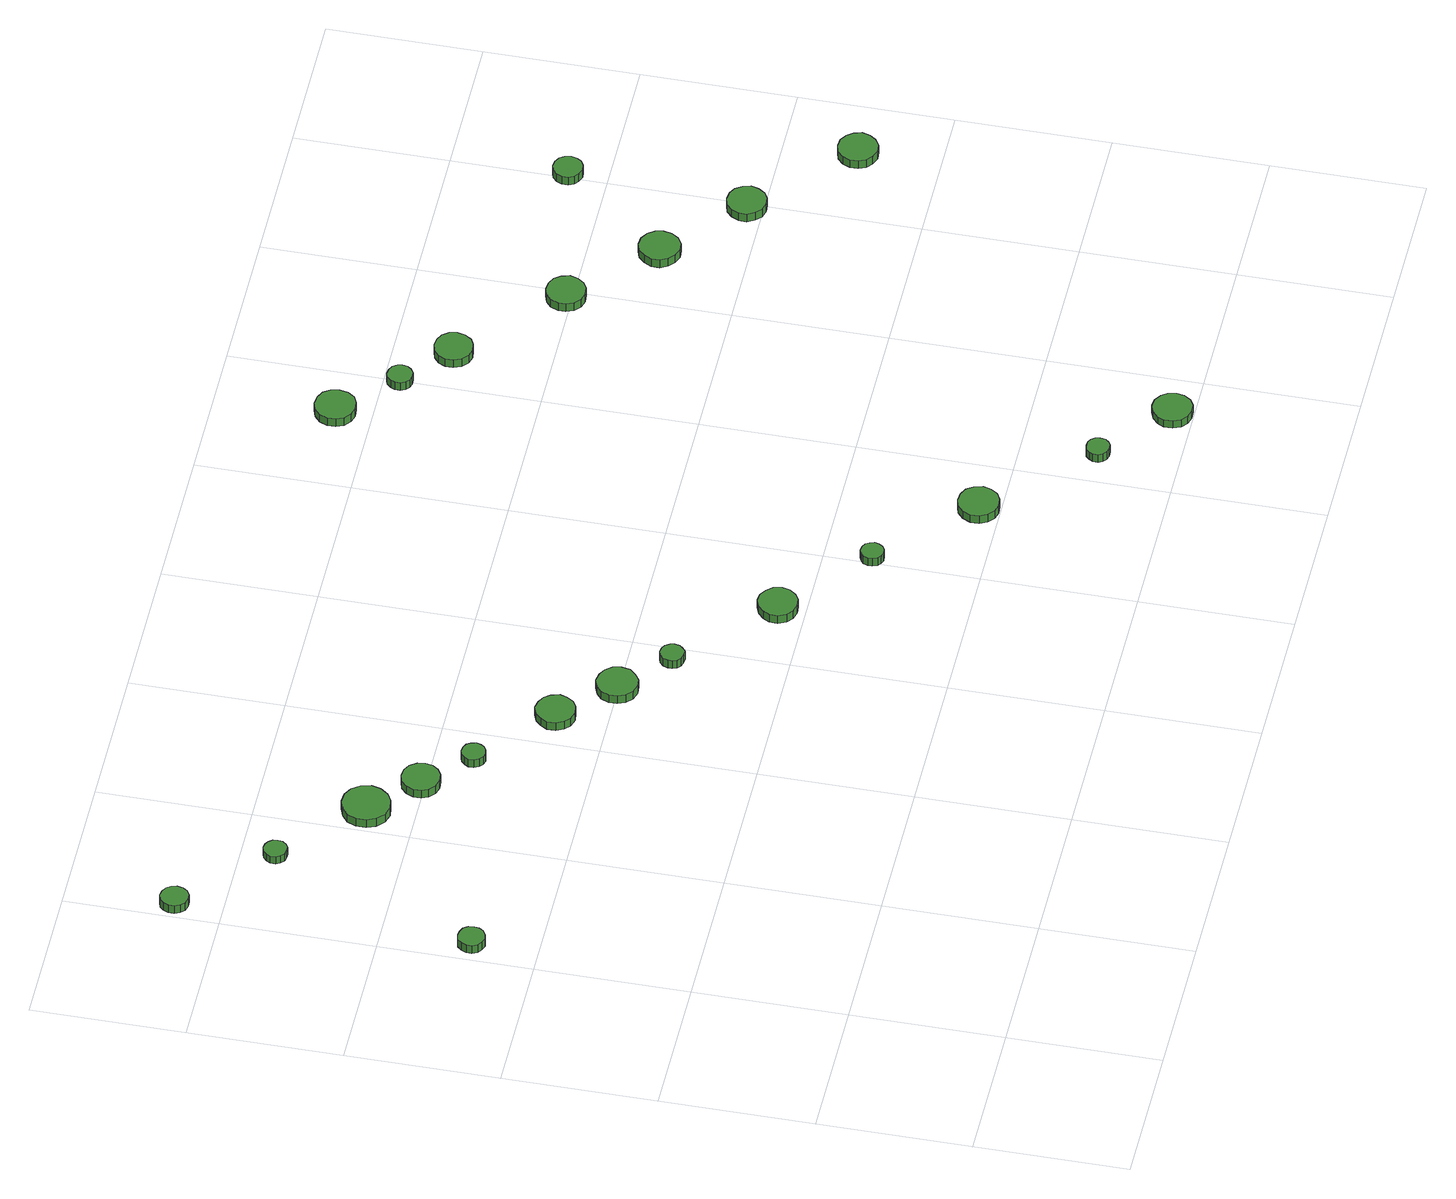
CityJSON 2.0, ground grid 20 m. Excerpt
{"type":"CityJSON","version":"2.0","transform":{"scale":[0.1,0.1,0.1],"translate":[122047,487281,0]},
"CityObjects":{
"tree1":{"type":"SolitaryVegetationObject","attributes":{"function":"something"},"geometry":[{"type":"MultiSurface","lod":"1","boundaries":[[[0,1,2,3,4,5,6,7,8,9,10,11,12,13,14]],[[15,16,17,18,19,20,21,22,23,24,25,26,27,28,29]],[[0,29,28,1]],[[1,28,27,2]],[[2,27,26,3]],[[3,26,25,4]],[[4,25,24,5]],[[5,24,23,6]],[[6,23,22,7]],[[7,22,21,8]],[[8,21,20,9]],[[9,20,19,10]],[[10,19,18,11]],[[11,18,17,12]],[[12,17,16,13]],[[13,16,15,14]],[[14,15,29,0]]]}]},
"tree2":{"type":"SolitaryVegetationObject","attributes":{"function":"something"},"geometry":[{"type":"MultiSurface","lod":"1","boundaries":[[[30,31,32,33,34,35,36,37,38,39,40,41,42,43,44]],[[45,46,47,48,49,50,51,52,53,54,55,56,57,58,59]],[[30,59,58,31]],[[31,58,57,32]],[[32,57,56,33]],[[33,56,55,34]],[[34,55,54,35]],[[35,54,53,36]],[[36,53,52,37]],[[37,52,51,38]],[[38,51,50,39]],[[39,50,49,40]],[[40,49,48,41]],[[41,48,47,42]],[[42,47,46,43]],[[43,46,45,44]],[[44,45,59,30]]]}]},
"tree3":{"type":"SolitaryVegetationObject","attributes":{"function":"something"},"geometry":[{"type":"MultiSurface","lod":"1","boundaries":[[[60,61,62,63,64,65,66,67,68,69,70,71,72,73,74]],[[75,76,77,78,79,80,81,82,83,84,85,86,87,88,89]],[[60,89,88,61]],[[61,88,87,62]],[[62,87,86,63]],[[63,86,85,64]],[[64,85,84,65]],[[65,84,83,66]],[[66,83,82,67]],[[67,82,81,68]],[[68,81,80,69]],[[69,80,79,70]],[[70,79,78,71]],[[71,78,77,72]],[[72,77,76,73]],[[73,76,75,74]],[[74,75,89,60]]]}]},
"tree4":{"type":"SolitaryVegetationObject","attributes":{"function":"something"},"geometry":[{"type":"MultiSurface","lod":"1","boundaries":[[[90,91,92,93,94,95,96,97,98,99,100,101,102,103,104]],[[105,106,107,108,109,110,111,112,113,114,115,116,117,118,119]],[[90,119,118,91]],[[91,118,117,92]],[[92,117,116,93]],[[93,116,115,94]],[[94,115,114,95]],[[95,114,113,96]],[[96,113,112,97]],[[97,112,111,98]],[[98,111,110,99]],[[99,110,109,100]],[[100,109,108,101]],[[101,108,107,102]],[[102,107,106,103]],[[103,106,105,104]],[[104,105,119,90]]]}]},
"tree5":{"type":"SolitaryVegetationObject","attributes":{"function":"something"},"geometry":[{"type":"MultiSurface","lod":"1","boundaries":[[[120,121,122,123,124,125,126,127,128,129,130,131,132,133,134]],[[135,136,137,138,139,140,141,142,143,144,145,146,147,148,149]],[[120,149,148,121]],[[121,148,147,122]],[[122,147,146,123]],[[123,146,145,124]],[[124,145,144,125]],[[125,144,143,126]],[[126,143,142,127]],[[127,142,141,128]],[[128,141,140,129]],[[129,140,139,130]],[[130,139,138,131]],[[131,138,137,132]],[[132,137,136,133]],[[133,136,135,134]],[[134,135,149,120]]]}]},
"tree6":{"type":"SolitaryVegetationObject","attributes":{"function":"something"},"geometry":[{"type":"MultiSurface","lod":"1","boundaries":[[[150,151,152,153,154,155,156,157,158,159,160,161,162,163,164]],[[165,166,167,168,169,170,171,172,173,174,175,176,177,178,179]],[[150,179,178,151]],[[151,178,177,152]],[[152,177,176,153]],[[153,176,175,154]],[[154,175,174,155]],[[155,174,173,156]],[[156,173,172,157]],[[157,172,171,158]],[[158,171,170,159]],[[159,170,169,160]],[[160,169,168,161]],[[161,168,167,162]],[[162,167,166,163]],[[163,166,165,164]],[[164,165,179,150]]]}]},
"tree7":{"type":"SolitaryVegetationObject","attributes":{"function":"something"},"geometry":[{"type":"MultiSurface","lod":"1","boundaries":[[[180,181,182,183,184,185,186,187,188,189,190,191,192,193,194]],[[195,196,197,198,199,200,201,202,203,204,205,206,207,208,209]],[[180,209,208,181]],[[181,208,207,182]],[[182,207,206,183]],[[183,206,205,184]],[[184,205,204,185]],[[185,204,203,186]],[[186,203,202,187]],[[187,202,201,188]],[[188,201,200,189]],[[189,200,199,190]],[[190,199,198,191]],[[191,198,197,192]],[[192,197,196,193]],[[193,196,195,194]],[[194,195,209,180]]]}]},
"tree8":{"type":"SolitaryVegetationObject","attributes":{"function":"something"},"geometry":[{"type":"MultiSurface","lod":"1","boundaries":[[[210,211,212,213,214,215,216,217,218,219,220,221,222,223,224]],[[225,226,227,228,229,230,231,232,233,234,235,236,237,238,239]],[[210,239,238,211]],[[211,238,237,212]],[[212,237,236,213]],[[213,236,235,214]],[[214,235,234,215]],[[215,234,233,216]],[[216,233,232,217]],[[217,232,231,218]],[[218,231,230,219]],[[219,230,229,220]],[[220,229,228,221]],[[221,228,227,222]],[[222,227,226,223]],[[223,226,225,224]],[[224,225,239,210]]]}]},
"tree9":{"type":"SolitaryVegetationObject","attributes":{"function":"something"},"geometry":[{"type":"MultiSurface","lod":"1","boundaries":[[[240,241,242,243,244,245,246,247,248,249,250,251,252,253,254]],[[255,256,257,258,259,260,261,262,263,264,265,266,267,268,269]],[[240,269,268,241]],[[241,268,267,242]],[[242,267,266,243]],[[243,266,265,244]],[[244,265,264,245]],[[245,264,263,246]],[[246,263,262,247]],[[247,262,261,248]],[[248,261,260,249]],[[249,260,259,250]],[[250,259,258,251]],[[251,258,257,252]],[[252,257,256,253]],[[253,256,255,254]],[[254,255,269,240]]]}]},
"tree10":{"type":"SolitaryVegetationObject","attributes":{"function":"something"},"geometry":[{"type":"MultiSurface","lod":"1","boundaries":[[[270,271,272,273,274,275,276,277,278,279,280,281,282,283,284]],[[285,286,287,288,289,290,291,292,293,294,295,296,297,298,299]],[[270,299,298,271]],[[271,298,297,272]],[[272,297,296,273]],[[273,296,295,274]],[[274,295,294,275]],[[275,294,293,276]],[[276,293,292,277]],[[277,292,291,278]],[[278,291,290,279]],[[279,290,289,280]],[[280,289,288,281]],[[281,288,287,282]],[[282,287,286,283]],[[283,286,285,284]],[[284,285,299,270]]]}]},
"tree11":{"type":"SolitaryVegetationObject","attributes":{"function":"something"},"geometry":[{"type":"MultiSurface","lod":"1","boundaries":[[[300,301,302,303,304,305,306,307,308,309,310,311,312,313,314]],[[315,316,317,318,319,320,321,322,323,324,325,326,327,328,329]],[[300,329,328,301]],[[301,328,327,302]],[[302,327,326,303]],[[303,326,325,304]],[[304,325,324,305]],[[305,324,323,306]],[[306,323,322,307]],[[307,322,321,308]],[[308,321,320,309]],[[309,320,319,310]],[[310,319,318,311]],[[311,318,317,312]],[[312,317,316,313]],[[313,316,315,314]],[[314,315,329,300]]]}]},
"tree12":{"type":"SolitaryVegetationObject","attributes":{"function":"something"},"geometry":[{"type":"MultiSurface","lod":"1","boundaries":[[[330,331,332,333,334,335,336,337,338,339,340,341,342,343,344]],[[345,346,347,348,349,350,351,352,353,354,355,356,357,358,359]],[[330,359,358,331]],[[331,358,357,332]],[[332,357,356,333]],[[333,356,355,334]],[[334,355,354,335]],[[335,354,353,336]],[[336,353,352,337]],[[337,352,351,338]],[[338,351,350,339]],[[339,350,349,340]],[[340,349,348,341]],[[341,348,347,342]],[[342,347,346,343]],[[343,346,345,344]],[[344,345,359,330]]]}]},
"tree13":{"type":"SolitaryVegetationObject","attributes":{"function":"something"},"geometry":[{"type":"MultiSurface","lod":"1","boundaries":[[[360,361,362,363,364,365,366,367,368,369,370,371,372,373,374]],[[375,376,377,378,379,380,381,382,383,384,385,386,387,388,389]],[[360,389,388,361]],[[361,388,387,362]],[[362,387,386,363]],[[363,386,385,364]],[[364,385,384,365]],[[365,384,383,366]],[[366,383,382,367]],[[367,382,381,368]],[[368,381,380,369]],[[369,380,379,370]],[[370,379,378,371]],[[371,378,377,372]],[[372,377,376,373]],[[373,376,375,374]],[[374,375,389,360]]]}]},
"tree14":{"type":"SolitaryVegetationObject","attributes":{"function":"something"},"geometry":[{"type":"MultiSurface","lod":"1","boundaries":[[[390,391,392,393,394,395,396,397,398,399,400,401,402,403,404]],[[405,406,407,408,409,410,411,412,413,414,415,416,417,418,419]],[[390,419,418,391]],[[391,418,417,392]],[[392,417,416,393]],[[393,416,415,394]],[[394,415,414,395]],[[395,414,413,396]],[[396,413,412,397]],[[397,412,411,398]],[[398,411,410,399]],[[399,410,409,400]],[[400,409,408,401]],[[401,408,407,402]],[[402,407,406,403]],[[403,406,405,404]],[[404,405,419,390]]]}]},
"tree15":{"type":"SolitaryVegetationObject","attributes":{"function":"something"},"geometry":[{"type":"MultiSurface","lod":"1","boundaries":[[[420,421,422,423,424,425,426,427,428,429,430,431,432,433,434]],[[435,436,437,438,439,440,441,442,443,444,445,446,447,448,449]],[[420,449,448,421]],[[421,448,447,422]],[[422,447,446,423]],[[423,446,445,424]],[[424,445,444,425]],[[425,444,443,426]],[[426,443,442,427]],[[427,442,441,428]],[[428,441,440,429]],[[429,440,439,430]],[[430,439,438,431]],[[431,438,437,432]],[[432,437,436,433]],[[433,436,435,434]],[[434,435,449,420]]]}]},
"tree16":{"type":"SolitaryVegetationObject","attributes":{"function":"something"},"geometry":[{"type":"MultiSurface","lod":"1","boundaries":[[[450,451,452,453,454,455,456,457,458,459,460,461,462,463,464]],[[465,466,467,468,469,470,471,472,473,474,475,476,477,478,479]],[[450,479,478,451]],[[451,478,477,452]],[[452,477,476,453]],[[453,476,475,454]],[[454,475,474,455]],[[455,474,473,456]],[[456,473,472,457]],[[457,472,471,458]],[[458,471,470,459]],[[459,470,469,460]],[[460,469,468,461]],[[461,468,467,462]],[[462,467,466,463]],[[463,466,465,464]],[[464,465,479,450]]]}]},
"tree17":{"type":"SolitaryVegetationObject","attributes":{"function":"something"},"geometry":[{"type":"MultiSurface","lod":"1","boundaries":[[[480,481,482,483,484,485,486,487,488,489,490,491,492,493,494]],[[495,496,497,498,499,500,501,502,503,504,505,506,507,508,509]],[[480,509,508,481]],[[481,508,507,482]],[[482,507,506,483]],[[483,506,505,484]],[[484,505,504,485]],[[485,504,503,486]],[[486,503,502,487]],[[487,502,501,488]],[[488,501,500,489]],[[489,500,499,490]],[[490,499,498,491]],[[491,498,497,492]],[[492,497,496,493]],[[493,496,495,494]],[[494,495,509,480]]]}]},
"tree18":{"type":"SolitaryVegetationObject","attributes":{"function":"something"},"geometry":[{"type":"MultiSurface","lod":"1","boundaries":[[[510,511,512,513,514,515,516,517,518,519,520,521,522,523,524]],[[525,526,527,528,529,530,531,532,533,534,535,536,537,538,539]],[[510,539,538,511]],[[511,538,537,512]],[[512,537,536,513]],[[513,536,535,514]],[[514,535,534,515]],[[515,534,533,516]],[[516,533,532,517]],[[517,532,531,518]],[[518,531,530,519]],[[519,530,529,520]],[[520,529,528,521]],[[521,528,527,522]],[[522,527,526,523]],[[523,526,525,524]],[[524,525,539,510]]]}]},
"tree19":{"type":"SolitaryVegetationObject","attributes":{"function":"something"},"geometry":[{"type":"MultiSurface","lod":"1","boundaries":[[[540,541,542,543,544,545,546,547,548,549,550,551,552,553,554]],[[555,556,557,558,559,560,561,562,563,564,565,566,567,568,569]],[[540,569,568,541]],[[541,568,567,542]],[[542,567,566,543]],[[543,566,565,544]],[[544,565,564,545]],[[545,564,563,546]],[[546,563,562,547]],[[547,562,561,548]],[[548,561,560,549]],[[549,560,559,550]],[[550,559,558,551]],[[551,558,557,552]],[[552,557,556,553]],[[553,556,555,554]],[[554,555,569,540]]]}]},
"tree20":{"type":"SolitaryVegetationObject","attributes":{"function":"something"},"geometry":[{"type":"MultiSurface","lod":"1","boundaries":[[[570,571,572,573,574,575,576,577,578,579,580,581,582,583,584]],[[585,586,587,588,589,590,591,592,593,594,595,596,597,598,599]],[[570,599,598,571]],[[571,598,597,572]],[[572,597,596,573]],[[573,596,595,574]],[[574,595,594,575]],[[575,594,593,576]],[[576,593,592,577]],[[577,592,591,578]],[[578,591,590,579]],[[579,590,589,580]],[[580,589,588,581]],[[581,588,587,582]],[[582,587,586,583]],[[583,586,585,584]],[[584,585,599,570]]]}]},
"tree21":{"type":"SolitaryVegetationObject","attributes":{"function":"something"},"geometry":[{"type":"MultiSurface","lod":"1","boundaries":[[[600,601,602,603,604,605,606,607,608,609,610,611,612,613,614]],[[615,616,617,618,619,620,621,622,623,624,625,626,627,628,629]],[[600,629,628,601]],[[601,628,627,602]],[[602,627,626,603]],[[603,626,625,604]],[[604,625,624,605]],[[605,624,623,606]],[[606,623,622,607]],[[607,622,621,608]],[[608,621,620,609]],[[609,620,619,610]],[[610,619,618,611]],[[611,618,617,612]],[[612,617,616,613]],[[613,616,615,614]],[[614,615,629,600]]]}]},
"tree22":{"type":"SolitaryVegetationObject","attributes":{"function":"something"},"geometry":[{"type":"MultiSurface","lod":"1","boundaries":[[[630,631,632,633,634,635,636,637,638,639,640,641,642,643,644]],[[645,646,647,648,649,650,651,652,653,654,655,656,657,658,659]],[[630,659,658,631]],[[631,658,657,632]],[[632,657,656,633]],[[633,656,655,634]],[[634,655,654,635]],[[635,654,653,636]],[[636,653,652,637]],[[637,652,651,638]],[[638,651,650,639]],[[639,650,649,640]],[[640,649,648,641]],[[641,648,647,642]],[[642,647,646,643]],[[643,646,645,644]],[[644,645,659,630]]]}]}
},
"vertices":[
[42,685,18],[41,692,18],[37,698,18],[30,701,18],[23,702,18],[16,700,18],[11,695,18],[8,688,18],[8,681,18],[11,674,18],[16,670,18],[23,667,18],[30,668,18],[37,672,18],[41,678,18],[41,678,5],[37,672,5],[30,668,5],[23,667,5],[16,670,5],[11,674,5],[8,681,5],[8,688,5],[11,695,5],[16,700,5],[23,702,5],[30,701,5],[37,698,5],[41,692,5],[42,685,5],
[40,1062,16],[38,1069,16],[34,1075,16],[27,1079,16],[20,1080,16],[12,1078,16],[7,1073,16],[4,1066,16],[4,1058,16],[7,1051,16],[12,1046,16],[20,1044,16],[27,1044,16],[34,1048,16],[38,1054,16],[38,1054,3],[34,1048,3],[27,1044,3],[20,1044,3],[12,1046,3],[7,1051,3],[4,1058,3],[4,1066,3],[7,1073,3],[12,1078,3],[20,1080,3],[27,1079,3],[34,1075,3],[38,1069,3],[40,1062,3],
[148,957,14],[147,963,14],[143,968,14],[138,971,14],[132,972,14],[126,970,14],[121,965,14],[118,960,14],[118,953,14],[121,948,14],[126,943,14],[132,942,14],[138,942,14],[143,945,14],[147,950,14],[147,950,2],[143,945,2],[138,942,2],[132,942,2],[126,943,2],[121,948,2],[118,953,2],[118,960,2],[121,965,2],[126,970,2],[132,972,2],[138,971,2],[143,968,2],[147,963,2],[148,957,2],
[265,862,17],[262,875,17],[254,886,17],[243,892,17],[230,893,17],[218,889,17],[208,881,17],[203,869,17],[203,856,17],[208,844,17],[218,835,17],[230,831,17],[243,833,17],[254,839,17],[262,850,17],[262,850,4],[254,839,4],[243,833,4],[230,831,4],[218,835,4],[208,844,4],[203,856,4],[203,869,4],[208,881,4],[218,889,4],[230,893,4],[243,892,4],[254,886,4],[262,875,4],[265,862,4],
[319,805,16],[317,815,16],[311,824,16],[302,829,16],[292,830,16],[282,827,16],[274,820,16],[270,810,16],[270,800,16],[274,791,16],[282,784,16],[292,781,16],[302,782,16],[311,787,16],[317,795,16],[317,795,3],[311,787,3],[302,782,3],[292,781,3],[282,784,3],[274,791,3],[270,800,3],[270,810,3],[274,820,3],[282,827,3],[292,830,3],[302,829,3],[311,824,3],[317,815,3],[319,805,3],
[368,750,16],[366,757,16],[363,762,16],[357,765,16],[351,766,16],[345,764,16],[340,759,16],[337,754,16],[337,747,16],[340,741,16],[345,737,16],[351,735,16],[357,736,16],[363,739,16],[366,744,16],[366,744,3],[363,739,3],[357,736,3],[351,735,3],[345,737,3],[340,741,3],[337,747,3],[337,754,3],[340,759,3],[345,764,3],[351,766,3],[357,765,3],[363,762,3],[366,757,3],[368,750,3],
[473,666,17],[470,677,17],[464,685,17],[455,690,17],[445,692,17],[434,688,17],[427,681,17],[422,672,17],[422,661,17],[427,651,17],[434,644,17],[445,641,17],[455,642,17],[464,647,17],[470,656,17],[470,656,4],[464,647,4],[455,642,4],[445,641,4],[434,644,4],[427,651,4],[422,661,4],[422,672,4],[427,681,4],[434,688,4],[445,692,4],[455,690,4],[464,685,4],[470,677,4],[473,666,4],
[538,601,16],[536,612,16],[529,621,16],[520,626,16],[509,628,16],[498,624,16],[490,617,16],[486,607,16],[486,596,16],[490,586,16],[498,578,16],[509,575,16],[520,576,16],[529,582,16],[536,590,16],[536,590,3],[529,582,3],[520,576,3],[509,575,3],[498,578,3],[490,586,3],[486,596,3],[486,607,3],[490,617,3],[498,624,3],[509,628,3],[520,626,3],[529,621,3],[536,612,3],[538,601,3],
[593,545,15],[592,551,15],[588,557,15],[583,560,15],[576,561,15],[570,559,15],[565,554,15],[563,548,15],[563,542,15],[565,536,15],[570,532,15],[576,530,15],[583,530,15],[588,534,15],[592,539,15],[592,539,2],[588,534,2],[583,530,2],[576,530,2],[570,532,2],[565,536,2],[563,542,2],[563,548,2],[565,554,2],[570,559,2],[576,561,2],[583,560,2],[588,557,2],[592,551,2],[593,545,2],
[720,435,15],[718,446,15],[711,454,15],[702,460,15],[692,461,15],[682,457,15],[674,450,15],[669,441,15],[669,430,15],[674,420,15],[682,413,15],[692,410,15],[702,411,15],[711,416,15],[718,425,15],[718,425,2],[711,416,2],[702,411,2],[692,410,2],[682,413,2],[674,420,2],[669,430,2],[669,441,2],[674,450,2],[682,457,2],[692,461,2],[702,460,2],[711,454,2],[718,446,2],[720,435,2],
[823,339,15],[821,345,15],[818,350,15],[813,353,15],[806,354,15],[801,352,15],[796,348,15],[794,342,15],[794,336,15],[796,330,15],[801,326,15],[806,324,15],[813,325,15],[818,328,15],[821,333,15],[821,333,2],[818,328,2],[813,325,2],[806,324,2],[801,326,2],[796,330,2],[794,336,2],[794,342,2],[796,348,2],[801,352,2],[806,354,2],[813,353,2],[818,350,2],[821,345,2],[823,339,2],
[950,228,14],[947,239,14],[941,248,14],[931,253,14],[920,254,14],[910,251,14],[902,244,14],[897,233,14],[897,222,14],[902,212,14],[910,205,14],[920,202,14],[931,203,14],[941,208,14],[947,217,14],[947,217,1],[941,208,1],[931,203,1],[920,202,1],[910,205,1],[902,212,1],[897,222,1],[897,233,1],[902,244,1],[910,251,1],[920,254,1],[931,253,1],[941,248,1],[947,239,1],[950,228,1],
[1064,103,15],[1063,109,15],[1059,114,15],[1054,117,15],[1047,117,15],[1041,116,15],[1037,111,15],[1034,106,15],[1034,99,15],[1037,94,15],[1041,90,15],[1047,88,15],[1054,88,15],[1059,91,15],[1063,96,15],[1063,96,2],[1059,91,2],[1054,88,2],[1047,88,2],[1041,90,2],[1037,94,2],[1034,99,2],[1034,106,2],[1037,111,2],[1041,116,2],[1047,117,2],[1054,117,2],[1059,114,2],[1063,109,2],[1064,103,2],
[1162,26,15],[1160,37,15],[1154,45,15],[1145,51,15],[1134,52,15],[1124,48,15],[1116,41,15],[1112,32,15],[1112,21,15],[1116,11,15],[1124,4,15],[1134,1,15],[1145,2,15],[1154,7,15],[1160,16,15],[1160,16,3],[1154,7,3],[1145,2,3],[1134,1,3],[1124,4,3],[1116,11,3],[1112,21,3],[1112,32,3],[1116,41,3],[1124,48,3],[1134,52,3],[1145,51,3],[1154,45,3],[1160,37,3],[1162,26,3],
[954,1047,15],[952,1058,15],[946,1067,15],[936,1072,15],[925,1073,15],[915,1070,15],[906,1062,15],[902,1052,15],[902,1041,15],[906,1031,15],[915,1024,15],[925,1021,15],[936,1022,15],[946,1027,15],[952,1036,15],[952,1036,2],[946,1027,2],[936,1022,2],[925,1021,2],[915,1024,2],[906,1031,2],[902,1041,2],[902,1052,2],[906,1062,2],[915,1070,2],[925,1073,2],[936,1072,2],[946,1067,2],[952,1058,2],[954,1047,2],
[1015,980,14],[1014,986,14],[1010,992,14],[1004,995,14],[997,996,14],[991,994,14],[986,989,14],[983,983,14],[983,976,14],[986,970,14],[991,966,14],[997,964,14],[1004,964,14],[1010,968,14],[1014,973,14],[1014,973,1],[1010,968,1],[1004,964,1],[997,964,1],[991,966,1],[986,970,1],[983,976,1],[983,983,1],[986,989,1],[991,994,1],[997,996,1],[1004,995,1],[1010,992,1],[1014,986,1],[1015,980,1],
[1086,925,14],[1084,935,14],[1078,943,14],[1069,948,14],[1059,949,14],[1049,946,14],[1041,939,14],[1037,930,14],[1037,920,14],[1041,910,14],[1049,903,14],[1059,900,14],[1069,901,14],[1078,906,14],[1084,915,14],[1084,915,1],[1078,906,1],[1069,901,1],[1059,900,1],[1049,903,1],[1041,910,1],[1037,920,1],[1037,930,1],[1041,939,1],[1049,946,1],[1059,949,1],[1069,948,1],[1078,943,1],[1084,935,1],[1086,925,1],
[1213,808,16],[1210,819,16],[1204,827,16],[1195,832,16],[1184,833,16],[1174,830,16],[1166,823,16],[1162,813,16],[1162,803,16],[1166,793,16],[1174,786,16],[1184,783,16],[1195,784,16],[1204,789,16],[1210,798,16],[1210,798,3],[1204,789,3],[1195,784,3],[1184,783,3],[1174,786,3],[1166,793,3],[1162,803,3],[1162,813,3],[1166,823,3],[1174,830,3],[1184,833,3],[1195,832,3],[1204,827,3],[1210,819,3],[1213,808,3],
[1316,711,15],[1314,721,15],[1308,730,15],[1298,736,15],[1287,737,15],[1277,734,15],[1269,726,15],[1264,716,15],[1264,705,15],[1269,695,15],[1277,688,15],[1287,684,15],[1298,685,15],[1308,691,15],[1314,700,15],[1314,700,2],[1308,691,2],[1298,685,2],[1287,684,2],[1277,688,2],[1269,695,2],[1264,705,2],[1264,716,2],[1269,726,2],[1277,734,2],[1287,737,2],[1298,736,2],[1308,730,2],[1314,721,2],[1316,711,2],
[1418,621,15],[1415,631,15],[1409,640,15],[1400,645,15],[1390,646,15],[1379,643,15],[1372,636,15],[1367,626,15],[1367,616,15],[1372,606,15],[1379,599,15],[1390,596,15],[1400,597,15],[1409,602,15],[1415,611,15],[1415,611,2],[1409,602,2],[1400,597,2],[1390,596,2],[1379,599,2],[1372,606,2],[1367,616,2],[1367,626,2],[1372,636,2],[1379,643,2],[1390,646,2],[1400,645,2],[1409,640,2],[1415,631,2],[1418,621,2],
[1423,851,16],[1421,859,16],[1417,865,16],[1410,869,16],[1402,870,16],[1394,868,16],[1388,862,16],[1385,855,16],[1385,847,16],[1388,840,16],[1394,835,16],[1402,832,16],[1410,833,16],[1417,837,16],[1421,843,16],[1421,843,3],[1417,837,3],[1410,833,3],[1402,832,3],[1394,835,3],[1388,840,3],[1385,847,3],[1385,855,3],[1388,862,3],[1394,868,3],[1402,870,3],[1410,869,3],[1417,865,3],[1421,859,3],[1423,851,3],
[1542,506,13],[1539,516,13],[1533,524,13],[1524,530,13],[1513,531,13],[1503,528,13],[1495,521,13],[1491,511,13],[1491,500,13],[1495,491,13],[1503,484,13],[1513,480,13],[1524,481,13],[1533,487,13],[1539,495,13],[1539,495,0],[1533,487,0],[1524,481,0],[1513,480,0],[1503,484,0],[1495,491,0],[1491,500,0],[1491,511,0],[1495,521,0],[1503,528,0],[1513,531,0],[1524,530,0],[1533,524,0],[1539,516,0],[1542,506,0]
]}
